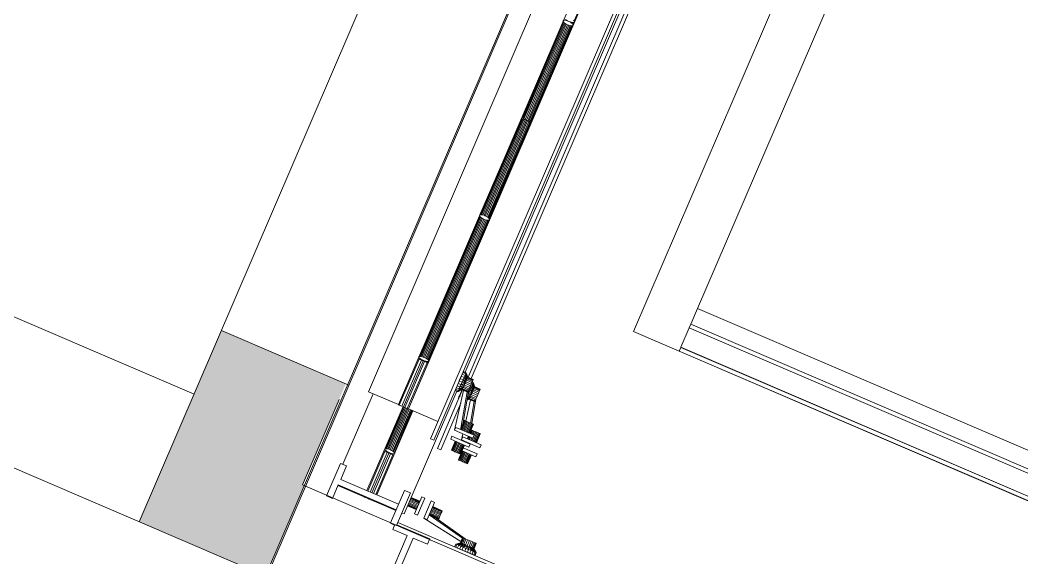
# Model space of a CAD drawing. Header units: metres. Extents: x -48 to 2360, y -1392 to 453.
# Drawn here: x 280.066 to 281.509, y -1329.114 to -1328.339 of the extents above; entities that cross this region are included whole.
import ezdxf

# ---------------------------------------------------------------- set-up
doc = ezdxf.new("R2010")
doc.units = ezdxf.units.M
doc.layers.add('MUEBLES', color=223, linetype='Continuous', lineweight=5, transparency=0.3)
doc.layers.add('SUELO', color=231, linetype='Continuous', lineweight=5, transparency=0.2)
doc.layers.add('MUROS', color=31, linetype='Continuous', lineweight=9)
doc.layers.add('TODO', color=210, linetype='Continuous', lineweight=5)

msp = doc.modelspace()

# ---------------------------------------------------------------- hatches: boundary and pattern name
at = {"layer": 'MUROS', "ltscale": 7, "transparency": 33554687}
h = msp.add_hatch(color=256, dxfattribs=at)
h.dxf.hatch_style = 1
h.paths.add_polyline_path([(306.8111, -1320.0542), (306.5055, -1320.0542, -0.04212), (306.1836, -1321.1757), (306.4601, -1321.2925, 0.044545)])
h.paths.add_polyline_path([(306.46, -1321.2924), (306.1836, -1321.1757, -0.010813), (306.0708, -1321.4537), (306.3432, -1321.5688)])
h.paths.add_polyline_path([(306.3472, -1321.5705), (306.0708, -1321.4537, -0.007784), (305.9822, -1321.6507), (303.0714, -1328.352), (303.4058, -1328.2738), (306.0636, -1322.1551, 0.022457)])
h.paths.add_polyline_path([(304.3442, -1313.1575), (304.048, -1313.2057), (304.0962, -1313.5018), (304.3923, -1313.4536)])
h.paths.add_polyline_path([(301.9902, -1313.9405), (301.8796, -1314.2023, -0.01433), (302.1523, -1314.3278), (302.2666, -1314.0572)])
h.paths.add_polyline_path([(298.3128, -1323.7208), (298.21, -1324.0029, 0.008043), (298.3711, -1324.0524), (298.3784, -1324.0364), (298.4799, -1324.0826, 0.032629), (299.1498, -1324.2151), (299.1827, -1323.9168, -0.045242)])
h.paths.add_polyline_path([(296.2581, -1322.4321), (296.0341, -1322.6319, 0.110146), (297.9275, -1323.902), (298.0302, -1323.6201, -0.109311)])
h.paths.add_polyline_path([(296.0579, -1322.2093), (296.0233, -1322.2396), (295.8344, -1322.408), (296.0341, -1322.6319), (296.258, -1322.4323), (296.2547, -1322.4286, -0.014923)])
h.paths.add_polyline_path([(298.3125, -1323.7217), (298.2869, -1323.7124, -0.013812), (298.0302, -1323.6201), (297.9279, -1323.9008), (298.1886, -1323.9959, 0.001076), (298.21, -1324.0029)])
h.paths.add_polyline_path([(294.9353, -1317.1557), (294.8607, -1317.3626, 0.003821), (294.836, -1317.4387), (295.1158, -1317.5396), (295.2176, -1317.2574)])
h.paths.add_polyline_path([(280.4751, -1329.0098), (280.4725, -1329.0086), (280.5254, -1328.8855), (280.5351, -1328.8629), (280.3558, -1328.7859), (280.2374, -1329.0616), (280.4193, -1329.1397)])
h.paths.add_polyline_path([(276.0371, -1326.9315), (275.8533, -1326.8526), (275.735, -1327.1282), (275.9187, -1327.2072)])
h.paths.add_polyline_path([(271.3509, -1324.9192), (271.1671, -1324.8403), (271.0487, -1325.116), (271.2325, -1325.1949)])
h.paths.add_polyline_path([(266.9403, -1323.0254), (266.7565, -1322.9464), (266.6382, -1323.2221), (266.8219, -1323.301)])
h.paths.add_polyline_path([(265.8358, -1325.5977), (265.6518, -1325.5193), (265.5342, -1325.7953), (265.7182, -1325.8737)])
h.paths.add_polyline_path([(268.3198, -1326.6557), (268.2023, -1326.9317), (268.3863, -1327.01), (268.5038, -1326.734)])
h.paths.add_polyline_path([(271.1719, -1327.8704), (270.9879, -1327.792), (270.8704, -1328.068), (271.0544, -1328.1464)])
h.paths.add_polyline_path([(264.5171, -1328.6938), (264.3331, -1328.6154), (264.2155, -1328.8915), (264.3995, -1328.9698)])
h.paths.add_polyline_path([(267.1852, -1329.8302), (267.0012, -1329.7518), (266.8836, -1330.0278), (267.0676, -1330.1062)])
h.paths.add_polyline_path([(269.8532, -1330.9665), (269.6692, -1330.8882), (269.5517, -1331.1642), (269.7357, -1331.2425)])
h.paths.add_polyline_path([(269.5838, -1316.8689), (269.4001, -1316.79), (269.2817, -1317.0657), (269.4655, -1317.1446)])
h.paths.add_polyline_path([(269.7022, -1316.5933), (269.5184, -1316.5144), (269.4001, -1316.79), (269.5838, -1316.8689)])
h.paths.add_polyline_path([(273.9944, -1318.7628), (273.8106, -1318.6839), (273.6923, -1318.9596), (273.876, -1319.0385)])
h.paths.add_polyline_path([(274.1128, -1318.4871), (273.929, -1318.4082), (273.8106, -1318.6839), (273.9944, -1318.7628)])
h.paths.add_polyline_path([(278.6807, -1320.7751), (278.4969, -1320.6961), (278.3785, -1320.9718), (278.5623, -1321.0507)])
h.paths.add_polyline_path([(278.799, -1320.4994), (278.6153, -1320.4205), (278.4969, -1320.6961), (278.6807, -1320.7751)])
h.paths.add_polyline_path([(283.1831, -1322.7084), (282.9993, -1322.6295), (282.881, -1322.9051), (283.0648, -1322.9841)])
h.paths.add_polyline_path([(283.3015, -1322.4327), (283.1177, -1322.3538), (282.9993, -1322.6295), (283.1831, -1322.7084)])
h.paths.add_polyline_path([(285.945, -1316.2764), (285.945, -1316.2763), (285.7613, -1316.1974), (285.6429, -1316.4731), (285.8267, -1316.552)])
h.paths.add_polyline_path([(281.4426, -1314.343), (281.2588, -1314.2641), (281.1404, -1314.5397), (281.3242, -1314.6186)])
h.paths.add_polyline_path([(276.7563, -1312.3307), (276.5726, -1312.2518), (276.4542, -1312.5275), (276.638, -1312.6064)])
h.paths.add_polyline_path([(272.3457, -1310.4368), (272.162, -1310.3579), (272.0436, -1310.6336), (272.2274, -1310.7125)])

# ---------------------------------------------------------------- linework, layer by layer
at = {"layer": 'MUEBLES', "transparency": 33554687}
for p, q in [((281.2868, -1327.1994), (280.5676, -1328.8743)), ((280.6108, -1328.8928), (281.33, -1327.2179)), ((281.3444, -1327.2241), (280.6252, -1328.899)), ((280.4193, -1329.1397), (281.2126, -1327.2923)), ((281.042, -1328.7544), (281.5708, -1327.5228)), ((281.0264, -1328.082), (280.6571, -1328.942)), ((280.6618, -1328.944), (281.0311, -1328.084)), ((280.7069, -1328.8461), (280.9982, -1328.1676)), ((281.0064, -1328.1657), (280.7112, -1328.8533)), ((280.7158, -1328.8554), (281.0111, -1328.1677)), ((280.8642, -1328.3396), (280.9218, -1328.2054)), ((280.8647, -1328.3404), (280.9226, -1328.2057)), ((280.9497, -1328.7877), (281.1692, -1328.2763)), ((280.8482, -1328.3405), (280.7891, -1328.4783)), ((280.8487, -1328.3414), (280.7896, -1328.4792)), ((280.8496, -1328.3424), (280.7905, -1328.4801)), ((280.851, -1328.3434), (280.7918, -1328.4812)), ((280.8526, -1328.3444), (280.7934, -1328.4821)), ((280.8544, -1328.3453), (280.7953, -1328.483)), ((280.8488, -1328.3393), (280.8482, -1328.3398)), ((280.8482, -1328.3398), (280.8482, -1328.3405)), ((280.8482, -1328.3405), (280.8487, -1328.3414)), ((280.8487, -1328.3414), (280.8496, -1328.3424)), ((280.8497, -1328.339), (280.8488, -1328.3393)), ((280.8496, -1328.3424), (280.851, -1328.3434)), ((280.8511, -1328.339), (280.8497, -1328.339)), ((280.851, -1328.3434), (280.8526, -1328.3444)), ((280.8527, -1328.3393), (280.8511, -1328.339)), ((280.8517, -1328.3376), (280.853, -1328.3386)), ((280.8526, -1328.3444), (280.8544, -1328.3453)), ((280.8546, -1328.3398), (280.8527, -1328.3393)), ((280.853, -1328.3386), (280.8547, -1328.3396)), ((280.8544, -1328.3453), (280.8563, -1328.346)), ((280.8565, -1328.3405), (280.8546, -1328.3398)), ((280.8547, -1328.3396), (280.8565, -1328.3405)), ((280.8559, -1328.3403), (280.856, -1328.3402)), ((280.8562, -1328.3403), (280.8562, -1328.3404)), ((280.8583, -1328.3414), (280.8565, -1328.3405)), ((280.8565, -1328.3405), (280.8584, -1328.3412)), ((280.8569, -1328.3406), (280.8569, -1328.3407)), ((280.8581, -1328.3411), (280.858, -1328.3413)), ((280.8599, -1328.3424), (280.8583, -1328.3414)), ((280.8584, -1328.3412), (280.8602, -1328.3417)), ((280.8597, -1328.3415), (280.8594, -1328.3421)), ((280.8612, -1328.3434), (280.8599, -1328.3424)), ((280.8602, -1328.3417), (280.8619, -1328.3419)), ((280.8616, -1328.3419), (280.861, -1328.3432)), ((280.8622, -1328.3444), (280.8612, -1328.3434)), ((280.8619, -1328.3419), (280.8632, -1328.3419)), ((280.8626, -1328.3453), (280.8622, -1328.3444)), ((280.8625, -1328.3449), (280.8638, -1328.3418)), ((280.8626, -1328.346), (280.8626, -1328.3453)), ((280.8632, -1328.3419), (280.8642, -1328.3417)), ((280.8642, -1328.3396), (280.8633, -1328.3386)), ((280.8647, -1328.3404), (280.8642, -1328.3396)), ((280.8642, -1328.3417), (280.8647, -1328.3412)), ((280.8647, -1328.3412), (280.8647, -1328.3404)), ((280.7972, -1328.4837), (280.8563, -1328.346)), ((280.799, -1328.4842), (280.8581, -1328.3465)), ((280.8007, -1328.4845), (280.8598, -1328.3468)), ((280.802, -1328.4845), (280.8612, -1328.3468)), ((280.803, -1328.4842), (280.8621, -1328.3465)), ((280.8563, -1328.346), (280.8581, -1328.3465)), ((280.8581, -1328.3465), (280.8598, -1328.3468)), ((280.8598, -1328.3468), (280.8612, -1328.3468)), ((280.8612, -1328.3468), (280.8621, -1328.3465)), ((280.8621, -1328.3465), (280.8626, -1328.346)), ((280.7876, -1328.4818), (280.7284, -1328.6195)), ((280.7885, -1328.4815), (280.7294, -1328.6193)), ((280.7899, -1328.4815), (280.7307, -1328.6193)), ((280.7915, -1328.4818), (280.7324, -1328.6195)), ((280.7934, -1328.4823), (280.7342, -1328.62)), ((280.7361, -1328.6208), (280.7953, -1328.483)), ((280.7379, -1328.6216), (280.7971, -1328.4839)), ((280.7396, -1328.6226), (280.7987, -1328.4849)), ((280.7409, -1328.6236), (280.8001, -1328.4859)), ((280.7418, -1328.6246), (280.801, -1328.4869)), ((280.7423, -1328.6255), (280.8015, -1328.4878)), ((280.7876, -1328.4818), (280.7871, -1328.4823)), ((280.7885, -1328.4815), (280.7876, -1328.4818)), ((280.7899, -1328.4815), (280.7885, -1328.4815)), ((280.7891, -1328.4775), (280.7891, -1328.4783)), ((280.7891, -1328.4783), (280.7896, -1328.4792)), ((280.7896, -1328.4792), (280.7905, -1328.4801)), ((280.7915, -1328.4818), (280.7899, -1328.4815)), ((280.7905, -1328.4801), (280.7918, -1328.4812)), ((280.7934, -1328.4823), (280.7915, -1328.4818)), ((280.7918, -1328.4812), (280.7934, -1328.4821)), ((280.7934, -1328.4821), (280.7953, -1328.483)), ((280.7953, -1328.483), (280.7934, -1328.4823)), ((280.7947, -1328.4828), (280.7948, -1328.4828)), ((280.795, -1328.4829), (280.795, -1328.4829)), ((280.7971, -1328.4839), (280.7953, -1328.483)), ((280.7953, -1328.483), (280.7972, -1328.4837)), ((280.7957, -1328.4832), (280.7957, -1328.4832)), ((280.7969, -1328.4836), (280.7968, -1328.4838)), ((280.7987, -1328.4849), (280.7971, -1328.4839)), ((280.7972, -1328.4837), (280.799, -1328.4842)), ((280.7985, -1328.4841), (280.7982, -1328.4846)), ((280.8001, -1328.4859), (280.7987, -1328.4849)), ((280.799, -1328.4842), (280.8007, -1328.4845)), ((280.8004, -1328.4845), (280.7998, -1328.4857)), ((280.801, -1328.4869), (280.8001, -1328.4859)), ((280.8007, -1328.4845), (280.802, -1328.4845)), ((280.8015, -1328.4878), (280.801, -1328.4869)), ((280.8026, -1328.4843), (280.8013, -1328.4874)), ((280.8014, -1328.4885), (280.8015, -1328.4878)), ((280.802, -1328.4845), (280.803, -1328.4842)), ((280.803, -1328.4842), (280.8035, -1328.4837)), ((280.7284, -1328.6195), (280.7279, -1328.6201)), ((280.7279, -1328.6201), (280.7279, -1328.6208)), ((280.7294, -1328.6193), (280.7284, -1328.6195)), ((280.7307, -1328.6193), (280.7294, -1328.6193)), ((280.7324, -1328.6195), (280.7307, -1328.6193)), ((280.7342, -1328.62), (280.7324, -1328.6195)), ((280.7361, -1328.6208), (280.7342, -1328.62)), ((280.7279, -1328.6208), (280.6408, -1328.8235)), ((280.7284, -1328.6217), (280.6418, -1328.8234)), ((280.7293, -1328.6227), (280.6431, -1328.8234)), ((280.7306, -1328.6237), (280.6447, -1328.8238)), ((280.7322, -1328.6247), (280.6465, -1328.8243)), ((280.6484, -1328.8251), (280.7341, -1328.6255)), ((280.6502, -1328.8259), (280.736, -1328.6263)), ((280.6519, -1328.8269), (280.7378, -1328.6268)), ((280.6532, -1328.8278), (280.7395, -1328.627)), ((280.6542, -1328.8287), (280.7408, -1328.627)), ((280.6547, -1328.8295), (280.7418, -1328.6267)), ((280.7279, -1328.6208), (280.7284, -1328.6217)), ((280.7284, -1328.6217), (280.7293, -1328.6227)), ((280.7293, -1328.6227), (280.7306, -1328.6237)), ((280.7306, -1328.6237), (280.7322, -1328.6247)), ((280.7322, -1328.6247), (280.7341, -1328.6255)), ((280.7341, -1328.6255), (280.736, -1328.6263)), ((280.736, -1328.6263), (280.7378, -1328.6268)), ((280.7379, -1328.6216), (280.7361, -1328.6208)), ((280.7378, -1328.6268), (280.7395, -1328.627)), ((280.7396, -1328.6226), (280.7379, -1328.6216)), ((280.7395, -1328.627), (280.7408, -1328.627)), ((280.7409, -1328.6236), (280.7396, -1328.6226)), ((280.7408, -1328.627), (280.7418, -1328.6267)), ((280.7418, -1328.6246), (280.7409, -1328.6236)), ((280.7423, -1328.6255), (280.7418, -1328.6246)), ((280.7418, -1328.6267), (280.7423, -1328.6262)), ((280.7423, -1328.6262), (280.7423, -1328.6255)), ((281.0323, -1328.7768), (281.042, -1328.7544)), ((282.3588, -1329.3198), (281.042, -1328.7544)), ((281.03, -1328.7822), (281.0323, -1328.7768)), ((281.0323, -1328.7768), (281.0323, -1328.7768)), ((281.0323, -1328.7768), (282.3492, -1329.3423)), ((282.3492, -1329.3423), (281.0323, -1328.7768)), ((281.0155, -1328.8159), (280.9497, -1328.7877)), ((281.018, -1328.8102), (281.03, -1328.7823)), ((282.3469, -1329.3477), (281.03, -1328.7822)), ((281.03, -1328.7823), (281.03, -1328.7822)), ((281.03, -1328.7823), (282.3469, -1329.3477)), ((281.0155, -1328.8159), (281.0156, -1328.8157)), ((282.3324, -1329.3814), (281.0155, -1328.8159)), ((281.0156, -1328.8157), (281.018, -1328.8103)), ((282.3325, -1329.3811), (281.0156, -1328.8157)), ((281.0156, -1328.8157), (281.0156, -1328.8157)), ((282.3325, -1329.3812), (281.0156, -1328.8157)), ((282.3348, -1329.3757), (281.018, -1328.8102)), ((281.018, -1328.8103), (281.018, -1328.8102)), ((281.018, -1328.8103), (282.3348, -1329.3757)), ((280.6406, -1328.8273), (280.6122, -1328.8935)), ((280.644, -1328.8288), (280.6156, -1328.8949)), ((280.6464, -1328.8298), (280.618, -1328.8959)), ((280.6203, -1328.897), (280.6487, -1328.8308)), ((280.6237, -1328.8984), (280.6521, -1328.8323)), ((280.6406, -1328.8273), (280.6392, -1328.8267)), ((280.6408, -1328.8235), (280.6404, -1328.8239)), ((280.6404, -1328.8239), (280.6404, -1328.8245)), ((280.6404, -1328.8245), (280.6409, -1328.8253)), ((280.644, -1328.8288), (280.6406, -1328.8273)), ((280.6418, -1328.8234), (280.6408, -1328.8235)), ((280.6409, -1328.8253), (280.6419, -1328.8262)), ((280.6431, -1328.8234), (280.6418, -1328.8234)), ((280.6419, -1328.8262), (280.6432, -1328.8272)), ((280.6447, -1328.8238), (280.6431, -1328.8234)), ((280.6432, -1328.8272), (280.6449, -1328.8281)), ((280.6464, -1328.8298), (280.644, -1328.8288)), ((280.6465, -1328.8243), (280.6447, -1328.8238)), ((280.6449, -1328.8281), (280.6467, -1328.829)), ((280.6458, -1328.8296), (280.6462, -1328.8287)), ((280.6465, -1328.8288), (280.6461, -1328.8297)), ((280.6487, -1328.8308), (280.6464, -1328.8298)), ((280.6484, -1328.8251), (280.6465, -1328.8243)), ((280.6467, -1328.829), (280.6486, -1328.8297)), ((280.6472, -1328.8291), (280.6468, -1328.83)), ((280.6483, -1328.8296), (280.6479, -1328.8305)), ((280.6502, -1328.8259), (280.6484, -1328.8251)), ((280.6486, -1328.8297), (280.6504, -1328.8302)), ((280.6521, -1328.8323), (280.6487, -1328.8308)), ((280.6499, -1328.8301), (280.6494, -1328.8311)), ((280.6519, -1328.8269), (280.6502, -1328.8259)), ((280.6504, -1328.8302), (280.6521, -1328.8306)), ((280.6518, -1328.8305), (280.6512, -1328.8319)), ((280.6532, -1328.8278), (280.6519, -1328.8269)), ((280.6521, -1328.8306), (280.6534, -1328.8307)), ((280.6535, -1328.8329), (280.6521, -1328.8323)), ((280.653, -1328.8327), (280.6539, -1328.8306)), ((280.6542, -1328.8287), (280.6532, -1328.8278)), ((280.6534, -1328.8307), (280.6543, -1328.8305)), ((280.6547, -1328.8295), (280.6542, -1328.8287)), ((280.6543, -1328.8305), (280.6548, -1328.8301)), ((280.6548, -1328.8301), (280.6547, -1328.8295)), ((280.7015, -1328.8518), (280.7027, -1328.849)), ((280.7021, -1328.8504), (280.702, -1328.8504)), ((280.7022, -1328.8501), (280.7021, -1328.8501)), ((280.7027, -1328.849), (280.7037, -1328.8468)), ((280.7027, -1328.849), (280.7069, -1328.8509)), ((280.7037, -1328.8468), (280.7043, -1328.8455)), ((280.7037, -1328.8468), (280.7078, -1328.8487)), ((280.7043, -1328.8455), (280.7045, -1328.845)), ((280.7043, -1328.8455), (280.7085, -1328.8473)), ((280.7045, -1328.845), (280.7087, -1328.8469)), ((280.7069, -1328.8509), (280.7056, -1328.8537)), ((280.7078, -1328.8487), (280.7069, -1328.8509)), ((280.7097, -1328.8558), (280.7069, -1328.8509)), ((280.7069, -1328.8509), (280.7089, -1328.8576)), ((280.7078, -1328.8487), (280.7085, -1328.8473)), ((280.7078, -1328.8487), (280.7097, -1328.8558)), ((280.7078, -1328.8487), (280.7103, -1328.8543)), ((280.7087, -1328.8469), (280.7085, -1328.8473)), ((280.7085, -1328.8473), (280.7107, -1328.8534)), ((280.7085, -1328.8473), (280.7103, -1328.8543)), ((280.7087, -1328.8469), (280.7107, -1328.8534)), ((280.7087, -1328.8469), (280.7109, -1328.8531)), ((280.701, -1328.8641), (280.6969, -1328.8622)), ((280.6984, -1328.8587), (280.7, -1328.8551)), ((280.6984, -1328.8587), (280.6984, -1328.8587)), ((280.6984, -1328.8587), (280.7026, -1328.8606)), ((280.6994, -1328.8565), (280.6994, -1328.8564)), ((280.701, -1328.8641), (280.6995, -1328.8674)), ((280.7058, -1328.8644), (280.6995, -1328.8674)), ((280.7, -1328.8551), (280.7015, -1328.8518)), ((280.7, -1328.8551), (280.7041, -1328.857)), ((280.7003, -1328.8544), (280.7003, -1328.8544)), ((280.7011, -1328.8526), (280.701, -1328.8526)), ((280.7026, -1328.8606), (280.701, -1328.8641)), ((280.7069, -1328.8621), (280.701, -1328.8641)), ((280.701, -1328.8641), (280.7058, -1328.8644)), ((280.7015, -1328.8518), (280.7056, -1328.8537)), ((280.7017, -1328.8513), (280.7016, -1328.8512)), ((280.7041, -1328.857), (280.7026, -1328.8606)), ((280.7026, -1328.8606), (280.7069, -1328.8621)), ((280.7056, -1328.8537), (280.7041, -1328.857)), ((280.7079, -1328.8598), (280.7041, -1328.857)), ((280.7041, -1328.857), (280.7069, -1328.8621)), ((280.7058, -1328.8644), (280.7049, -1328.8666)), ((280.7056, -1328.8537), (280.7079, -1328.8598)), ((280.7089, -1328.8576), (280.7056, -1328.8537)), ((280.7069, -1328.8621), (280.7058, -1328.8644)), ((280.7058, -1328.8644), (280.7137, -1328.868)), ((280.7079, -1328.8598), (280.7069, -1328.8621)), ((280.7069, -1328.8621), (280.7147, -1328.8657)), ((280.7089, -1328.8576), (280.7079, -1328.8598)), ((280.7157, -1328.8634), (280.7079, -1328.8598)), ((280.7097, -1328.8558), (280.7089, -1328.8576)), ((280.7167, -1328.8612), (280.7089, -1328.8576)), ((280.7103, -1328.8543), (280.7097, -1328.8558)), ((280.7175, -1328.8593), (280.7097, -1328.8558)), ((280.7107, -1328.8534), (280.7103, -1328.8543)), ((280.7182, -1328.8579), (280.7103, -1328.8543)), ((280.7109, -1328.8531), (280.7107, -1328.8534)), ((280.7186, -1328.857), (280.7107, -1328.8534)), ((280.7187, -1328.8567), (280.7109, -1328.8531)), ((280.7147, -1328.8657), (280.7157, -1328.8634)), ((280.7154, -1328.8641), (280.7169, -1328.8648)), ((280.7169, -1328.8648), (280.7156, -1328.8676)), ((280.7157, -1328.8634), (280.7167, -1328.8612)), ((280.7164, -1328.8619), (280.7179, -1328.8626)), ((280.7167, -1328.8612), (280.7175, -1328.8593)), ((280.7179, -1328.8626), (280.7169, -1328.8648)), ((280.7197, -1328.8696), (280.7169, -1328.8648)), ((280.7169, -1328.8648), (280.7189, -1328.8715)), ((280.717, -1328.8606), (280.7185, -1328.8612)), ((280.7172, -1328.8601), (280.7187, -1328.8608)), ((280.7175, -1328.8593), (280.7182, -1328.8579)), ((280.7179, -1328.8626), (280.7185, -1328.8612)), ((280.7179, -1328.8626), (280.7197, -1328.8696)), ((280.7179, -1328.8626), (280.7203, -1328.8682)), ((280.7182, -1328.8579), (280.7186, -1328.857)), ((280.7187, -1328.8608), (280.7185, -1328.8612)), ((280.7185, -1328.8612), (280.7207, -1328.8673)), ((280.7185, -1328.8612), (280.7203, -1328.8682)), ((280.7186, -1328.857), (280.7187, -1328.8567)), ((280.7187, -1328.8608), (280.7207, -1328.8673)), ((280.7187, -1328.8608), (280.7209, -1328.867)), ((280.5743, -1328.8772), (280.5306, -1328.9789)), ((280.5676, -1328.8743), (280.6108, -1328.8928)), ((280.6191, -1329.0505), (280.6951, -1328.8736)), ((280.7034, -1328.8713), (280.6671, -1328.9559)), ((280.6917, -1328.9299), (280.7048, -1328.8723)), ((280.6965, -1328.8742), (280.6925, -1328.8724)), ((280.6967, -1328.8738), (280.6927, -1328.872)), ((280.6973, -1328.8724), (280.6933, -1328.8706)), ((280.6983, -1328.8702), (280.6943, -1328.8684)), ((280.6995, -1328.8674), (280.6955, -1328.8656)), ((280.703, -1328.8708), (280.6965, -1328.8742)), ((280.7029, -1328.8711), (280.6965, -1328.8742)), ((280.6967, -1328.8738), (280.6965, -1328.8742)), ((280.7034, -1328.8699), (280.6967, -1328.8738)), ((280.703, -1328.8708), (280.6967, -1328.8738)), ((280.6973, -1328.8724), (280.6967, -1328.8738)), ((280.704, -1328.8684), (280.6973, -1328.8724)), ((280.7034, -1328.8699), (280.6973, -1328.8724)), ((280.6983, -1328.8702), (280.6973, -1328.8724)), ((280.6989, -1328.8799), (280.698, -1328.882)), ((280.7049, -1328.8666), (280.6983, -1328.8702)), ((280.6995, -1328.8674), (280.6983, -1328.8702)), ((280.6983, -1328.8702), (280.704, -1328.8684)), ((280.6986, -1328.8805), (280.6998, -1328.8798)), ((280.6989, -1328.8799), (280.6986, -1328.8805)), ((280.7002, -1328.877), (280.6989, -1328.8799)), ((280.7049, -1328.8666), (280.6995, -1328.8674)), ((280.7002, -1328.877), (280.6995, -1328.8786)), ((280.6995, -1328.8786), (280.7005, -1328.8781)), ((280.7017, -1328.8737), (280.7002, -1328.877)), ((280.7006, -1328.8762), (280.7015, -1328.8759)), ((280.7101, -1328.8746), (280.7009, -1328.9267)), ((280.7028, -1328.8711), (280.7017, -1328.8737)), ((280.7019, -1328.8733), (280.7026, -1328.8733)), ((280.703, -1328.8708), (280.7029, -1328.8711)), ((280.7029, -1328.8711), (280.7107, -1328.8746)), ((280.7034, -1328.8699), (280.703, -1328.8708)), ((280.703, -1328.8708), (280.7108, -1328.8743)), ((280.704, -1328.8684), (280.7034, -1328.8699)), ((280.7034, -1328.8699), (280.7112, -1328.8734)), ((280.7049, -1328.8666), (280.704, -1328.8684)), ((280.704, -1328.8684), (280.7119, -1328.872)), ((280.7123, -1328.8711), (280.7044, -1328.9186)), ((280.7048, -1328.8723), (280.7049, -1328.872)), ((280.7101, -1328.8746), (280.7048, -1328.8723)), ((280.7049, -1328.8666), (280.7127, -1328.8702)), ((280.7102, -1328.8744), (280.7101, -1328.8746)), ((280.7107, -1328.8746), (280.7108, -1328.8743)), ((280.7159, -1328.8783), (280.7107, -1328.8808)), ((280.7108, -1328.8743), (280.7112, -1328.8734)), ((280.7169, -1328.876), (280.7111, -1328.878)), ((280.7111, -1328.878), (280.7159, -1328.8783)), ((280.7112, -1328.8734), (280.7119, -1328.872)), ((280.7126, -1328.8745), (280.7112, -1328.8776)), ((280.7118, -1328.8741), (280.7126, -1328.8745)), ((280.7119, -1328.872), (280.7127, -1328.8702)), ((280.7142, -1328.8709), (280.7126, -1328.8745)), ((280.7126, -1328.8745), (280.7169, -1328.876)), ((280.7127, -1328.8702), (280.7137, -1328.868)), ((280.7127, -1328.8702), (280.7142, -1328.8709)), ((280.7137, -1328.868), (280.7147, -1328.8657)), ((280.7141, -1328.8669), (280.7156, -1328.8676)), ((280.7156, -1328.8676), (280.7142, -1328.8709)), ((280.7179, -1328.8737), (280.7142, -1328.8709)), ((280.7142, -1328.8709), (280.7169, -1328.876)), ((280.7159, -1328.8783), (280.7149, -1328.8805)), ((280.7156, -1328.8676), (280.7179, -1328.8737)), ((280.7189, -1328.8715), (280.7156, -1328.8676)), ((280.7169, -1328.876), (280.7159, -1328.8783)), ((280.7159, -1328.8783), (280.7237, -1328.8819)), ((280.7179, -1328.8737), (280.7169, -1328.876)), ((280.7169, -1328.876), (280.7247, -1328.8796)), ((280.7189, -1328.8715), (280.7179, -1328.8737)), ((280.7257, -1328.8772), (280.7179, -1328.8737)), ((280.7197, -1328.8696), (280.7189, -1328.8715)), ((280.7267, -1328.8751), (280.7189, -1328.8715)), ((280.7203, -1328.8682), (280.7197, -1328.8696)), ((280.7275, -1328.8732), (280.7197, -1328.8696)), ((280.7207, -1328.8673), (280.7203, -1328.8682)), ((280.7282, -1328.8718), (280.7203, -1328.8682)), ((280.7209, -1328.867), (280.7207, -1328.8673)), ((280.7286, -1328.8709), (280.7207, -1328.8673)), ((280.7287, -1328.8706), (280.7209, -1328.867)), ((280.7237, -1328.8819), (280.7247, -1328.8796)), ((280.7247, -1328.8796), (280.7257, -1328.8772)), ((280.7257, -1328.8772), (280.7267, -1328.8751)), ((280.7267, -1328.8751), (280.7275, -1328.8732)), ((280.7275, -1328.8732), (280.7282, -1328.8718)), ((280.7282, -1328.8718), (280.7286, -1328.8709)), ((280.7286, -1328.8709), (280.7287, -1328.8706)), ((280.4725, -1329.0086), (280.5254, -1328.8855)), ((280.6108, -1328.8928), (280.6122, -1328.8935)), ((280.6122, -1328.8935), (280.6156, -1328.8949)), ((280.6718, -1328.9579), (280.7006, -1328.8909)), ((280.6974, -1328.8834), (280.6971, -1328.8839)), ((280.698, -1328.882), (280.6974, -1328.8834)), ((280.6979, -1328.8821), (280.6992, -1328.8812)), ((280.6981, -1328.8817), (280.6993, -1328.8809)), ((280.7079, -1328.9165), (280.7148, -1328.8862)), ((280.713, -1328.8847), (280.7097, -1328.8864)), ((280.7129, -1328.885), (280.7097, -1328.8865)), ((280.7134, -1328.8838), (280.7098, -1328.8859)), ((280.713, -1328.8847), (280.7098, -1328.8862)), ((280.7134, -1328.8838), (280.7099, -1328.8852)), ((280.7141, -1328.8823), (280.71, -1328.8847)), ((280.7102, -1328.8835), (280.7141, -1328.8823)), ((280.7149, -1328.8805), (280.7103, -1328.883)), ((280.7149, -1328.8805), (280.7106, -1328.8811)), ((280.713, -1328.8847), (280.7129, -1328.885)), ((280.7129, -1328.885), (280.7207, -1328.8885)), ((280.7134, -1328.8838), (280.713, -1328.8847)), ((280.713, -1328.8847), (280.7209, -1328.8882)), ((280.7141, -1328.8823), (280.7134, -1328.8838)), ((280.7134, -1328.8838), (280.7212, -1328.8873)), ((280.7149, -1328.8805), (280.7141, -1328.8823)), ((280.7141, -1328.8823), (280.7219, -1328.8859)), ((280.7201, -1328.8885), (280.7147, -1328.9194)), ((280.7148, -1328.8862), (280.7149, -1328.8859)), ((280.7201, -1328.8885), (280.7148, -1328.8862)), ((280.7149, -1328.8805), (280.7227, -1328.8841)), ((280.7223, -1328.885), (280.7165, -1328.9202)), ((280.7202, -1328.8883), (280.7201, -1328.8885)), ((280.7207, -1328.8885), (280.7209, -1328.8882)), ((280.7209, -1328.8882), (280.7212, -1328.8873)), ((280.7212, -1328.8873), (280.7219, -1328.8859)), ((280.7219, -1328.8859), (280.7227, -1328.8841)), ((280.7227, -1328.8841), (280.7237, -1328.8819)), ((280.5655, -1329.0168), (280.6175, -1328.8957)), ((280.6318, -1328.9019), (280.5798, -1329.023)), ((280.6177, -1328.8958), (280.5916, -1328.9565)), ((280.6184, -1328.8961), (280.5926, -1328.9564)), ((280.6196, -1328.8966), (280.5939, -1328.9564)), ((280.621, -1328.8973), (280.5955, -1328.9568)), ((280.6228, -1328.898), (280.5973, -1328.9573)), ((280.5992, -1328.9581), (280.6246, -1328.8988)), ((280.601, -1328.9589), (280.6265, -1328.8996)), ((280.6027, -1328.9599), (280.6282, -1328.9003)), ((280.604, -1328.9608), (280.6297, -1328.901)), ((280.605, -1328.9617), (280.6309, -1328.9015)), ((280.6055, -1328.9625), (280.6316, -1328.9018)), ((280.6156, -1328.8949), (280.618, -1328.8959)), ((280.618, -1328.8959), (280.6203, -1328.897)), ((280.6203, -1328.897), (280.6237, -1328.8984)), ((280.6237, -1328.8984), (280.6252, -1328.899)), ((280.6252, -1328.899), (280.6677, -1328.9173)), ((280.7057, -1328.9156), (280.7002, -1328.9285)), ((280.7059, -1328.9157), (280.7004, -1328.9286)), ((280.7066, -1328.9159), (280.7011, -1328.9288)), ((280.7076, -1328.9164), (280.7021, -1328.9293)), ((280.709, -1328.917), (280.7035, -1328.9299)), ((280.7106, -1328.9177), (280.7051, -1328.9306)), ((280.7059, -1328.9157), (280.7057, -1328.9156)), ((280.7066, -1328.9159), (280.7059, -1328.9157)), ((280.7076, -1328.9164), (280.7066, -1328.9159)), ((280.7068, -1328.9313), (280.7123, -1328.9184)), ((280.709, -1328.917), (280.7076, -1328.9164)), ((280.7085, -1328.932), (280.714, -1328.9191)), ((280.7106, -1328.9177), (280.709, -1328.917)), ((280.71, -1328.9327), (280.7156, -1328.9198)), ((280.7123, -1328.9184), (280.7106, -1328.9177)), ((280.7114, -1328.9333), (280.717, -1328.9204)), ((280.714, -1328.9191), (280.7123, -1328.9184)), ((280.7125, -1328.9337), (280.718, -1328.9208)), ((280.7131, -1328.934), (280.7187, -1328.9211)), ((280.7133, -1328.9341), (280.7189, -1328.9212)), ((280.7156, -1328.9198), (280.714, -1328.9191)), ((280.717, -1328.9204), (280.7156, -1328.9198)), ((280.718, -1328.9208), (280.717, -1328.9204)), ((280.7187, -1328.9211), (280.718, -1328.9208)), ((280.7189, -1328.9212), (280.7187, -1328.9211)), ((280.6936, -1328.9256), (280.6917, -1328.9299)), ((280.6917, -1328.9299), (280.7181, -1328.9412)), ((280.7199, -1328.9369), (280.6936, -1328.9256)), ((280.7018, -1328.9438), (280.7037, -1328.9351)), ((280.7157, -1328.9295), (280.7137, -1328.9343)), ((280.716, -1328.9295), (280.7139, -1328.9344)), ((280.7147, -1328.931), (280.7144, -1328.9325)), ((280.7166, -1328.9298), (280.7145, -1328.9346)), ((280.7177, -1328.9303), (280.7156, -1328.9351)), ((280.716, -1328.9295), (280.7157, -1328.9295)), ((280.7166, -1328.9298), (280.716, -1328.9295)), ((280.7177, -1328.9303), (280.7166, -1328.9298)), ((280.7168, -1328.9452), (280.7223, -1328.9323)), ((280.719, -1328.9309), (280.717, -1328.9357)), ((280.719, -1328.9309), (280.7177, -1328.9303)), ((280.7181, -1328.9412), (280.7199, -1328.9369)), ((280.7206, -1328.9315), (280.7185, -1328.9364)), ((280.7185, -1328.9459), (280.724, -1328.933)), ((280.7206, -1328.9315), (280.719, -1328.9309)), ((280.7201, -1328.9466), (280.7256, -1328.9337)), ((280.7223, -1328.9323), (280.7206, -1328.9315)), ((280.7214, -1328.9472), (280.727, -1328.9343)), ((280.724, -1328.933), (280.7223, -1328.9323)), ((280.7225, -1328.9476), (280.728, -1328.9347)), ((280.7231, -1328.9479), (280.7287, -1328.935)), ((280.7234, -1328.948), (280.7289, -1328.9351)), ((280.7256, -1328.9337), (280.724, -1328.933)), ((280.727, -1328.9343), (280.7256, -1328.9337)), ((280.728, -1328.9347), (280.727, -1328.9343)), ((280.7287, -1328.935), (280.728, -1328.9347)), ((280.7289, -1328.9351), (280.7287, -1328.935)), ((280.6571, -1328.942), (280.6618, -1328.944)), ((280.6862, -1328.9428), (280.688, -1328.9385)), ((280.7125, -1328.9541), (280.6862, -1328.9428)), ((280.6872, -1328.9586), (280.6928, -1328.9457)), ((280.6875, -1328.9587), (280.693, -1328.9458)), ((280.688, -1328.9385), (280.7144, -1328.9498)), ((280.6881, -1328.9589), (280.6937, -1328.946)), ((280.6892, -1328.9594), (280.6947, -1328.9465)), ((280.6905, -1328.96), (280.6961, -1328.9471)), ((280.6921, -1328.9607), (280.6977, -1328.9478)), ((280.6994, -1328.9485), (280.6938, -1328.9614)), ((280.7011, -1328.9492), (280.6955, -1328.9621)), ((280.7027, -1328.9499), (280.6971, -1328.9628)), ((280.704, -1328.9505), (280.6985, -1328.9634)), ((280.7051, -1328.9509), (280.6995, -1328.9638)), ((280.7057, -1328.9512), (280.7002, -1328.9641)), ((280.706, -1328.9513), (280.7004, -1328.9642)), ((280.7036, -1328.9395), (280.7018, -1328.9438)), ((280.7018, -1328.9438), (280.7281, -1328.9551)), ((280.7299, -1328.9508), (280.7036, -1328.9395)), ((280.7118, -1328.9386), (280.7102, -1328.9424)), ((280.712, -1328.9387), (280.7104, -1328.9424)), ((280.7113, -1328.9384), (280.7109, -1328.9406)), ((280.7127, -1328.9389), (280.7111, -1328.9427)), ((280.7137, -1328.9394), (280.7121, -1328.9432)), ((280.7144, -1328.9498), (280.7125, -1328.9541)), ((280.7151, -1328.94), (280.7135, -1328.9438)), ((280.7167, -1328.9407), (280.7151, -1328.9444)), ((280.7281, -1328.9551), (280.7299, -1328.9508)), ((280.5914, -1328.9603), (280.5669, -1329.0174)), ((280.5948, -1328.9618), (280.5703, -1329.0189)), ((280.5972, -1328.9628), (280.5726, -1329.0199)), ((280.575, -1329.0209), (280.5995, -1328.9638)), ((280.5784, -1329.0224), (280.6029, -1328.9653)), ((280.5914, -1328.9603), (280.59, -1328.9597)), ((280.5916, -1328.9565), (280.5912, -1328.9569)), ((280.5912, -1328.9569), (280.5912, -1328.9575)), ((280.5912, -1328.9575), (280.5917, -1328.9583)), ((280.5948, -1328.9618), (280.5914, -1328.9603)), ((280.5926, -1328.9564), (280.5916, -1328.9565)), ((280.5917, -1328.9583), (280.5927, -1328.9592)), ((280.5939, -1328.9564), (280.5926, -1328.9564)), ((280.5927, -1328.9592), (280.594, -1328.9602)), ((280.5955, -1328.9568), (280.5939, -1328.9564)), ((280.594, -1328.9602), (280.5957, -1328.9611)), ((280.5972, -1328.9628), (280.5948, -1328.9618)), ((280.5973, -1328.9573), (280.5955, -1328.9568)), ((280.5957, -1328.9611), (280.5975, -1328.962)), ((280.5995, -1328.9638), (280.5972, -1328.9628)), ((280.5992, -1328.9581), (280.5973, -1328.9573)), ((280.5975, -1328.962), (280.5994, -1328.9627)), ((280.601, -1328.9589), (280.5992, -1328.9581)), ((280.5994, -1328.9627), (280.6012, -1328.9632)), ((280.6029, -1328.9653), (280.5995, -1328.9638)), ((280.6027, -1328.9599), (280.601, -1328.9589)), ((280.6012, -1328.9632), (280.6029, -1328.9636)), ((280.604, -1328.9608), (280.6027, -1328.9599)), ((280.6029, -1328.9636), (280.6042, -1328.9637)), ((280.6043, -1328.9659), (280.6029, -1328.9653)), ((280.605, -1328.9617), (280.604, -1328.9608)), ((280.6042, -1328.9637), (280.6051, -1328.9635)), ((280.6055, -1328.9625), (280.605, -1328.9617)), ((280.6051, -1328.9635), (280.6056, -1328.9631)), ((280.6056, -1328.9631), (280.6055, -1328.9625)), ((280.6671, -1328.9559), (280.6718, -1328.9579)), ((280.6875, -1328.9587), (280.6872, -1328.9586)), ((280.6881, -1328.9589), (280.6875, -1328.9587)), ((280.6892, -1328.9594), (280.6881, -1328.9589)), ((280.6905, -1328.96), (280.6892, -1328.9594)), ((280.6921, -1328.9607), (280.6905, -1328.96)), ((280.6938, -1328.9614), (280.6921, -1328.9607)), ((280.6955, -1328.9621), (280.6938, -1328.9614)), ((280.6971, -1328.9628), (280.6955, -1328.9621)), ((280.6985, -1328.9634), (280.6971, -1328.9628)), ((280.6973, -1328.9725), (280.7028, -1328.9596)), ((280.6975, -1328.9726), (280.703, -1328.9596)), ((280.6981, -1328.9728), (280.7037, -1328.9599)), ((280.6995, -1328.9638), (280.6985, -1328.9634)), ((280.6992, -1328.9733), (280.7047, -1328.9604)), ((280.7002, -1328.9641), (280.6995, -1328.9638)), ((280.7004, -1328.9642), (280.7002, -1328.9641)), ((280.7006, -1328.9739), (280.7061, -1328.961)), ((280.7021, -1328.9745), (280.7077, -1328.9616)), ((280.7226, -1328.968), (280.7025, -1328.9594)), ((280.7094, -1328.9624), (280.7039, -1328.9753)), ((280.7043, -1328.9551), (280.7244, -1328.9637)), ((280.7111, -1328.9631), (280.7056, -1328.976)), ((280.7127, -1328.9638), (280.7071, -1328.9767)), ((280.714, -1328.9644), (280.7085, -1328.9773)), ((280.7151, -1328.9648), (280.7096, -1328.9777)), ((280.7157, -1328.9651), (280.7102, -1328.978)), ((280.716, -1328.9652), (280.7104, -1328.9781)), ((280.7244, -1328.9637), (280.7226, -1328.968)), ((280.5274, -1328.9775), (280.5073, -1329.0243)), ((280.536, -1328.9812), (280.5274, -1328.9775)), ((280.6975, -1328.9726), (280.6973, -1328.9725)), ((280.6981, -1328.9728), (280.6975, -1328.9726)), ((280.6992, -1328.9733), (280.6981, -1328.9728)), ((280.7006, -1328.9739), (280.6992, -1328.9733)), ((280.7021, -1328.9745), (280.7006, -1328.9739)), ((280.7039, -1328.9753), (280.7021, -1328.9745)), ((280.7056, -1328.976), (280.7039, -1328.9753)), ((280.7071, -1328.9767), (280.7056, -1328.976)), ((280.7085, -1328.9773), (280.7071, -1328.9767)), ((280.7096, -1328.9777), (280.7085, -1328.9773)), ((280.7102, -1328.978), (280.7096, -1328.9777)), ((280.7104, -1328.9781), (280.7102, -1328.978)), ((280.5277, -1329.0006), (280.536, -1328.9812)), ((280.4725, -1329.0086), (282.5763, -1329.912)), ((280.5159, -1329.028), (280.5242, -1329.0086)), ((280.5238, -1329.0096), (280.5616, -1329.0258)), ((280.5242, -1329.0086), (280.6078, -1329.0445)), ((280.6112, -1329.0365), (280.5277, -1329.0006)), ((280.6198, -1329.0165), (280.5997, -1329.0633)), ((280.6083, -1329.067), (280.6283, -1329.0202)), ((280.6283, -1329.0202), (280.6198, -1329.0165)), ((280.5073, -1329.0243), (280.5159, -1329.028)), ((280.5616, -1329.0258), (280.562, -1329.0248)), ((280.5616, -1329.0258), (280.563, -1329.0265)), ((280.5634, -1329.0254), (280.563, -1329.0265)), ((280.563, -1329.0265), (280.5664, -1329.0279)), ((280.5668, -1329.0269), (280.5664, -1329.0279)), ((280.5664, -1329.0279), (280.5688, -1329.0289)), ((280.5692, -1329.0279), (280.5688, -1329.0289)), ((280.5688, -1329.0289), (280.5711, -1329.03)), ((280.5711, -1329.03), (280.5716, -1329.0289)), ((280.5711, -1329.03), (280.5745, -1329.0314)), ((280.5745, -1329.0314), (280.575, -1329.0304)), ((280.5745, -1329.0314), (280.576, -1329.032)), ((280.5764, -1329.031), (280.576, -1329.032)), ((280.576, -1329.032), (280.6073, -1329.0455)), ((280.6242, -1329.0387), (280.6367, -1329.044)), ((280.6245, -1329.0381), (280.6369, -1329.0434)), ((280.6249, -1329.0371), (280.6374, -1329.0424)), ((280.6254, -1329.0358), (280.6379, -1329.0412)), ((280.6261, -1329.0343), (280.6385, -1329.0397)), ((280.6392, -1329.0381), (280.6268, -1329.0327)), ((280.6399, -1329.0365), (280.6274, -1329.0311)), ((280.6406, -1329.035), (280.6281, -1329.0297)), ((280.6411, -1329.0337), (280.6286, -1329.0284)), ((280.6415, -1329.0328), (280.629, -1329.0274)), ((280.6418, -1329.0321), (280.6293, -1329.0268)), ((280.6419, -1329.0319), (280.6294, -1329.0266)), ((280.6445, -1329.0258), (280.6339, -1329.0504)), ((280.6385, -1329.0524), (280.6491, -1329.0277)), ((280.6491, -1329.0277), (280.6445, -1329.0258)), ((280.6477, -1329.0563), (280.6583, -1329.0317)), ((280.6629, -1329.0337), (280.6523, -1329.0583)), ((280.6583, -1329.0317), (280.6629, -1329.0337)), ((280.6159, -1329.0492), (280.6191, -1329.0505)), ((280.6241, -1329.0389), (280.6366, -1329.0442)), ((280.6339, -1329.0504), (280.6385, -1329.0524)), ((280.6688, -1329.0581), (280.655, -1329.0521)), ((280.6689, -1329.0579), (280.6551, -1329.0519)), ((280.6691, -1329.0572), (280.6553, -1329.0513)), ((280.6695, -1329.0563), (280.6558, -1329.0503)), ((280.6701, -1329.055), (280.6563, -1329.0491)), ((280.703, -1329.0851), (280.6568, -1329.0529)), ((280.6707, -1329.0535), (280.6569, -1329.0476)), ((280.6576, -1329.046), (280.6714, -1329.0519)), ((280.6583, -1329.0444), (280.6721, -1329.0503)), ((280.6589, -1329.0429), (280.6727, -1329.0488)), ((280.6595, -1329.0416), (280.6733, -1329.0476)), ((280.6599, -1329.0407), (280.6737, -1329.0466)), ((280.6602, -1329.04), (280.674, -1329.046)), ((280.6603, -1329.0398), (280.6741, -1329.0457)), ((280.6714, -1329.0519), (280.6707, -1329.0535)), ((280.6721, -1329.0503), (280.6714, -1329.0519)), ((280.6727, -1329.0488), (280.6721, -1329.0503)), ((280.6733, -1329.0476), (280.6727, -1329.0488)), ((280.6737, -1329.0466), (280.6733, -1329.0476)), ((280.674, -1329.046), (280.6737, -1329.0466)), ((280.6741, -1329.0457), (280.674, -1329.046)), ((280.5995, -1329.0639), (280.5997, -1329.0633)), ((280.5995, -1329.0639), (280.6054, -1329.0664)), ((280.5997, -1329.0633), (280.6083, -1329.067)), ((280.6056, -1329.0658), (280.6026, -1329.0727)), ((280.6561, -1329.0862), (280.6087, -1329.0659)), ((280.6102, -1329.0626), (281.1663, -1329.3013)), ((280.6477, -1329.0563), (280.7009, -1329.0901)), ((280.6523, -1329.0583), (280.6477, -1329.0563)), ((280.7072, -1329.0863), (280.6655, -1329.0567)), ((280.6689, -1329.0579), (280.6688, -1329.0581)), ((280.6691, -1329.0572), (280.6689, -1329.0579)), ((280.6695, -1329.0563), (280.6691, -1329.0572)), ((280.6701, -1329.055), (280.6695, -1329.0563)), ((280.6707, -1329.0535), (280.6701, -1329.055)), ((280.6234, -1329.0816), (280.5898, -1329.1598)), ((280.6026, -1329.0727), (280.6234, -1329.0816)), ((280.5984, -1329.1635), (280.6319, -1329.0853)), ((280.6319, -1329.0853), (280.6527, -1329.0942)), ((280.6527, -1329.0942), (280.6561, -1329.0862)), ((280.6934, -1329.0938), (280.6918, -1329.0976)), ((280.6939, -1329.0941), (280.6923, -1329.0978)), ((280.7004, -1329.0922), (280.6934, -1329.0938)), ((280.7007, -1329.0923), (280.6934, -1329.0938)), ((280.6939, -1329.0941), (280.6934, -1329.0938)), ((280.6953, -1329.0947), (280.6938, -1329.0985)), ((280.7007, -1329.0923), (280.6939, -1329.0941)), ((280.7017, -1329.0927), (280.6939, -1329.0941)), ((280.6953, -1329.0947), (280.6939, -1329.0941)), ((280.7017, -1329.0927), (280.6953, -1329.0947)), ((280.7032, -1329.0933), (280.6953, -1329.0947)), ((280.6977, -1329.0956), (280.6953, -1329.0947)), ((280.6977, -1329.0956), (280.6962, -1329.0995)), ((280.6977, -1329.0956), (280.7032, -1329.0933)), ((280.7052, -1329.0942), (280.6977, -1329.0956)), ((280.7007, -1329.0969), (280.6977, -1329.0956)), ((280.7004, -1329.0922), (280.7034, -1329.0847)), ((280.7007, -1329.0923), (280.7004, -1329.0922)), ((280.7007, -1329.0923), (280.7037, -1329.0848)), ((280.7017, -1329.0927), (280.7007, -1329.0923)), ((280.7052, -1329.0942), (280.7007, -1329.0969)), ((280.7076, -1329.0952), (280.7007, -1329.0969)), ((280.703, -1329.0851), (280.7009, -1329.0901)), ((280.7009, -1329.0901), (280.7012, -1329.0902)), ((280.7017, -1329.0927), (280.7047, -1329.0852)), ((280.7032, -1329.0933), (280.7017, -1329.0927)), ((280.7032, -1329.0852), (280.703, -1329.0851)), ((280.7032, -1329.0933), (280.7062, -1329.0859)), ((280.7052, -1329.0942), (280.7032, -1329.0933)), ((280.7034, -1329.0847), (280.7037, -1329.0848)), ((280.7037, -1329.0848), (280.7047, -1329.0852)), ((280.7043, -1329.0984), (280.7076, -1329.0952)), ((280.7101, -1329.0962), (280.7043, -1329.0984)), ((280.7047, -1329.0852), (280.7062, -1329.0859)), ((280.7052, -1329.0942), (280.7082, -1329.0867)), ((280.7076, -1329.0952), (280.7052, -1329.0942)), ((280.7062, -1329.0859), (280.7082, -1329.0867)), ((280.7076, -1329.0952), (280.7106, -1329.0877)), ((280.7101, -1329.0962), (280.7076, -1329.0952)), ((280.7081, -1329.1), (280.7101, -1329.0962)), ((280.7082, -1329.0867), (280.7106, -1329.0877)), ((280.7101, -1329.0962), (280.7131, -1329.0887)), ((280.7126, -1329.0972), (280.7101, -1329.0962)), ((280.712, -1329.1016), (280.7101, -1329.0962)), ((280.7106, -1329.0877), (280.7131, -1329.0887)), ((280.7156, -1329.0898), (280.7126, -1329.0972)), ((280.7131, -1329.0887), (280.7156, -1329.0898)), ((280.7179, -1329.0907), (280.7149, -1329.0982)), ((280.7156, -1329.0898), (280.7179, -1329.0907)), ((280.7199, -1329.0916), (280.717, -1329.099)), ((280.7179, -1329.0907), (280.7199, -1329.0916)), ((280.7215, -1329.0922), (280.7185, -1329.0997)), ((280.7224, -1329.0926), (280.7195, -1329.1001)), ((280.7228, -1329.0928), (280.7198, -1329.1002)), ((280.7199, -1329.0916), (280.7215, -1329.0922)), ((280.7215, -1329.0922), (280.7224, -1329.0926)), ((280.7224, -1329.0926), (280.7228, -1329.0928)), ((280.7007, -1329.0969), (280.6992, -1329.1008)), ((280.7043, -1329.0984), (280.7007, -1329.0969)), ((280.7043, -1329.0984), (280.7028, -1329.1023)), ((280.7081, -1329.1), (280.7043, -1329.0984)), ((280.7065, -1329.1039), (280.7066, -1329.1039)), ((280.7066, -1329.1039), (280.7081, -1329.1)), ((280.7066, -1329.1039), (280.7104, -1329.1055)), ((280.712, -1329.1016), (280.7081, -1329.1)), ((280.709, -1329.1049), (280.7089, -1329.105)), ((280.7104, -1329.1055), (280.712, -1329.1016)), ((280.7104, -1329.1055), (280.714, -1329.107)), ((280.7112, -1329.1059), (280.7112, -1329.1059)), ((280.7126, -1329.0972), (280.712, -1329.1016)), ((280.7155, -1329.1031), (280.712, -1329.1016)), ((280.7155, -1329.1031), (280.7126, -1329.0972)), ((280.7149, -1329.0982), (280.7126, -1329.0972)), ((280.7131, -1329.1067), (280.7131, -1329.1067)), ((280.714, -1329.107), (280.7155, -1329.1031)), ((280.714, -1329.107), (280.717, -1329.1083)), ((280.7146, -1329.1073), (280.7145, -1329.1074)), ((280.7186, -1329.1043), (280.7149, -1329.0982)), ((280.7149, -1329.0982), (280.7155, -1329.1031)), ((280.717, -1329.099), (280.7149, -1329.0982)), ((280.7155, -1329.1077), (280.7154, -1329.1078)), ((280.7186, -1329.1043), (280.7155, -1329.1031)), ((280.7158, -1329.1078), (280.7158, -1329.1079)), ((280.7209, -1329.1053), (280.717, -1329.099)), ((280.717, -1329.099), (280.7186, -1329.1043)), ((280.7185, -1329.0997), (280.717, -1329.099)), ((280.717, -1329.1083), (280.7186, -1329.1043)), ((280.717, -1329.1083), (280.7194, -1329.1093)), ((280.7195, -1329.1001), (280.7185, -1329.0997)), ((280.7209, -1329.1053), (280.7185, -1329.0997)), ((280.7224, -1329.1059), (280.7185, -1329.0997)), ((280.7209, -1329.1053), (280.7186, -1329.1043)), ((280.7194, -1329.1093), (280.7209, -1329.1053)), ((280.7194, -1329.1093), (280.7208, -1329.1099)), ((280.7224, -1329.1059), (280.7195, -1329.1001)), ((280.7229, -1329.1061), (280.7195, -1329.1001)), ((280.7198, -1329.1002), (280.7195, -1329.1001)), ((280.7229, -1329.1061), (280.7198, -1329.1002)), ((280.7208, -1329.1099), (280.7224, -1329.1059)), ((280.7208, -1329.1099), (280.7213, -1329.1101)), ((280.7209, -1329.1053), (280.7224, -1329.1059)), ((280.7213, -1329.1101), (280.7229, -1329.1061)), ((280.7229, -1329.1061), (280.7224, -1329.1059))]:
    msp.add_line(p, q, dxfattribs=at)
msp.add_point((281.0156, -1328.8157), dxfattribs=at)
at = {"layer": 'SUELO', "ltscale": 7, "transparency": 33554559}
msp.add_lwpolyline([(285.5701, -1317.1559), (285.945, -1316.2763), (272.162, -1310.3579), (266.6382, -1323.2221), (282.5231, -1330.043), (287.6727, -1318.0504)], dxfattribs=at)
at = {"layer": 'TODO', "transparency": 33554687}
for p, q in [((285.945, -1316.2763), (280.4212, -1329.1405)), ((266.6382, -1323.2221), (282.5231, -1330.043))]:
    msp.add_line(p, q, dxfattribs=at)
for points in [[(280.2374, -1329.0616), (282.0919, -1324.7429)], [(280.3164, -1328.8778), (275.9977, -1327.0234)], [(280.3558, -1328.7859), (280.5396, -1328.8648)]]:
    msp.add_lwpolyline(points, dxfattribs=at)

doc.saveas('drawing.dxf')
